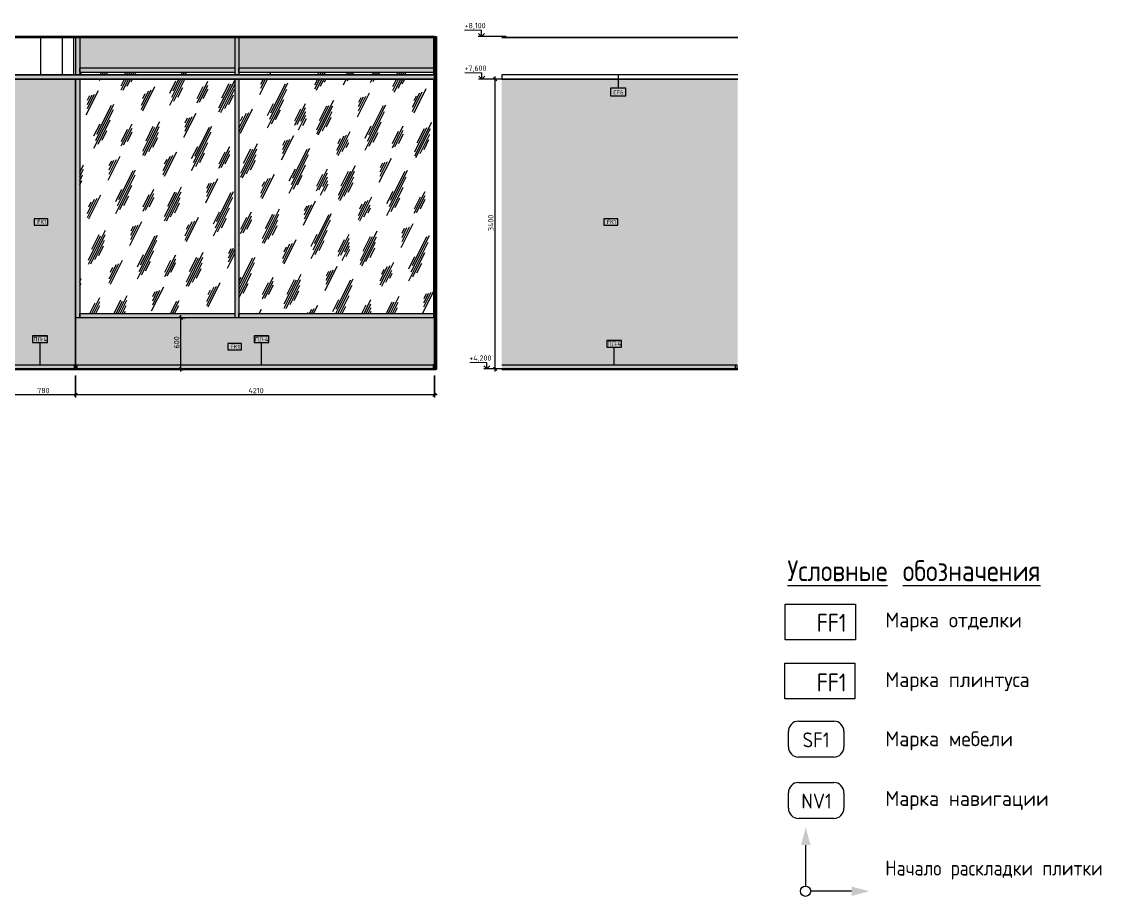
# Model space of a CAD drawing. Header units: millimetres. Extents: x 81971 to 140149, y -1987 to 13800.
# Drawn here: x 127475 to 140149, y -1987 to 8275 of the extents above; entities that cross this region are included whole.
import ezdxf

# ---------------------------------------------------------------- set-up
doc = ezdxf.new("R2010")
doc.units = ezdxf.units.MM
for name, color, linetype, lineweight in [('A-ANNO-DIMS', 7, 'Continuous', 9), ('A-ANNO-DIMS-25', 7, 'Continuous', 9), ('A-CLNG', 7, 'Continuous', 9), ('A-CLNG-IDEN', 7, 'Continuous', 9), ('A-DETL', 7, 'Continuous', 9), ('A-FLOR', 7, 'Continuous', 9), ('A-GENM', 7, 'Continuous', 9), ('A-GENM-IDEN', 7, 'Continuous', 9), ('A-GLAZ-CURT', 7, 'Continuous', 9), ('A-GLAZ-CWMG', 7, 'Continuous', 9), ('A-WALL', 7, 'Continuous', 9), ('A-WALL-IDEN', 7, 'Continuous', 9), ('A-WALL-PATT', 7, 'Continuous', 9), ('G-ANNO-DIMS', 7, 'Continuous', 9), ('G-ANNO-DIMS-1', 7, 'Continuous', 20), ('G-ANNO-TEXT', 7, 'Continuous', 9), ('I-WALL', 7, 'Continuous', 9)]:
    doc.layers.add(name, color=color, linetype=linetype, lineweight=lineweight)
for name, color, linetype, lineweight, true_color in [('A-CLNG-1', 7, 'Continuous', 9, 0x787878), ('A-CLNG-FNSH-1', 7, 'Continuous', 30, 0x3c3c3c), ('A-DETL-GENF-1', 1, 'Continuous', 9, 0xff0000), ('A-FLOR-1', 7, 'Continuous', 9, 0x787878), ('A-FLOR-FNSH-1', 7, 'Continuous', 30, 0x3c3c3c), ('A-WALL-4', 7, 'Continuous', 40, 0x3c3c3c), ('A-WALL-FNSH-3', 7, 'Continuous', 30, 0x3c3c3c), ('G-ANNO-TEXT-1', 7, 'Continuous', 9, 0x3c3c3c), ('G-ANNO-TEXT-2', 7, 'Continuous', 9, 0x008000), ('G-ANNO-TEXT-3', 1, 'Continuous', 9, 0xff0000), ('I-WALL-1', 7, 'Continuous', 9, 0x787878)]:
    doc.layers.add(name, color=color, linetype=linetype, lineweight=lineweight, true_color=true_color)
doc.styles.add('GOST Common_1', font='GOST_Common.ttf', dxfattribs={"width": 0.9, "height": 50})
doc.styles.add('GOST Common_2', font='GOST_Common.ttf', dxfattribs={"height": 50})
doc.styles.add('GOST Common_3', font='GOST_Common.ttf', dxfattribs={"height": 175})
doc.styles.add('GOST Common_4', font='GOST_Common.ttf', dxfattribs={"width": 0.9, "height": 210})
doc.styles.add('GOST Common_5', font='GOST_Common.ttf', dxfattribs={"width": 0.9, "height": 245})
doc.styles.add('GOST Common_6', font='GOST_Common.ttf', dxfattribs={"width": 0.9, "height": 175})
doc.styles.add('ISOCPEUR_1', font='isocpeur.ttf', dxfattribs={"width": 0.9, "height": 62.5})
doc.styles.add('ISOCPEUR_2', font='isocpeur.ttf', dxfattribs={"width": 0.9, "height": 175})
doc.dimstyles.new('ISO-2_5_0_9К_БОЛЬШОЙ_1', dxfattribs={"dimscale": 304.8, "dimtxt": 62.248823, "dimasz": 0.123031, "dimexe": 0.098425, "dimexo": 0.246063, "dimgap": 0, "dimtad": 1, "dimdec": 0, "dimrnd": 10, "dimzin": 0, "dimdsep": 46, "dimtxsty": 'ISOCPEUR_1', "dimblk1": 'OBLIQUE', "dimblk2": 'OBLIQUE', "dimsah": 1, "dimcen": 0.09, "dimdle": 0.098425, "dimazin": 0, "dimtfac": 1, "dimtdec": 4, "dimtix": 1, "dimtmove": 0, "dimatfit": 3, "dimfxl": 1, "dimtvp": 1, "dimtolj": 1, "dimtzin": 0, "dimarcsym": 2})
pattern_1 = [(63.435, (63.5, 31.75), (-255.5833, 766.7475), [317.5, -190.5, 317.5, -190.5, -403.903]), (63.435, (63.5, 31.75), (-255.5833, 766.7475), [-1016, 127, -276.903]), (63.435, (47.6, 47.6), (-255.5833, 766.7475), [254, -317.5, 190.5, -190.5, -467.403]), (63.435, (47.6, 47.6), (-255.5833, 766.7475), [-952.5, 222.25, -245.153]), (63.435, (47.6, 95.25), (-255.5833, 766.7475), [190.5, -381, 127, -190.5, -530.903]), (63.435, (47.6, 95.25), (-255.5833, 766.7475), [-889, 285.75, -245.153]), (63.435, (95.25, 47.6), (-255.5833, 766.7475), [190.5, -381, 158.75, -6404.653]), (63.435, (142.9, 95.25), (-255.5833, 766.7475), [95.25, -476.25, 63.5, -6499.903]), (63.435, (63.5, 174.6), (-255.5833, 766.7475), [63.5, -476.25, 63.5, -254, -562.653]), (63.435, (63.5, 174.6), (-255.5833, 766.7475), [-857.25, 158.75, -403.903]), (63.435, (349.25, 127), (-255.5833, 766.7475), [317.5, -476.25, 381, -251.503]), (63.435, (349.25, 79.4), (-255.5833, 766.7475), [444.5, -317.5, 476.25, -188.003]), (63.435, (381, 95.25), (-255.5833, 766.7475), [508, -254, 381, -276.903]), (63.435, (428.6, 142.9), (-255.5833, 766.7475), [317.5, -444.5, 254, -403.903]), (63.435, (381, 238.1), (-255.5833, 766.7475), [158.75, -635, 190.5, -435.653]), (63.435, (476.25, 190.5), (-255.5833, 766.7475), [127, -635, 127, -530.903])]

# ---------------------------------------------------------------- blocks, each defined once
blk = doc.blocks.new('Системная панель - Стекло - 40мм-23946635-Развертки 2_51-3')
at = {"layer": 'A-GLAZ-CURT'}
h = blk.add_hatch(dxfattribs=at)
h.set_pattern_fill('FP_22', color=256, style=0, pattern_type=2)
h.set_pattern_definition(pattern_1)
h.paths.add_polyline_path([(-87285, 4850), (-85000, 4850), (-85000, 7600), (-87285, 7600), (-87285, 6147)])
h.paths.add_polyline_path([(-87285, 7650), (-85000, 7650), (-85000, 7677), (-87285, 7677)])
blk = doc.blocks.new('Системная панель - Стекло - 40мм-23946636-Развертки 2_51-3')
at = {"layer": 'A-GLAZ-CURT'}
h = blk.add_hatch(dxfattribs=at)
h.set_pattern_fill('FP_22', color=256, style=0, pattern_type=2)
h.set_pattern_definition(pattern_1)
h.paths.add_polyline_path([(-88000, 4850), (-87335, 4850), (-87335, 7600), (-89154, 7600), (-89154, 4850), (-88004, 4850)])
h.paths.add_polyline_path([(-88000, 7650), (-87335, 7650), (-87335, 7677), (-89154, 7677), (-89154, 7650), (-88350, 7650)])
blk = doc.blocks.new('Системная панель - Сэндвич - 40мм-32817007-Развертки 2_51-3')
at = {"layer": 'A-GLAZ-CURT'}
blk.add_hatch(color=256, dxfattribs=at).paths.add_polyline_path([(-87285, 7727), (-85000, 7727), (-85000, 8090), (-87285, 8090)])
blk = doc.blocks.new('Системная панель - Сэндвич - 40мм-32817005-Развертки 2_51-3')
at = {"layer": 'A-GLAZ-CURT'}
blk.add_hatch(color=256, dxfattribs=at).paths.add_polyline_path([(-88000, 7727), (-87335, 7727), (-87335, 8090), (-89154, 8090), (-89154, 7727), (-88010, 7727)])
blk = doc.blocks.new('Прямоугольный импост - Импост структурный с накладкой - 190мм-23186047-Развертки 2_51-3')
at = {"layer": 'A-GLAZ-CWMG'}
blk.add_hatch(color=256, dxfattribs=at).paths.add_polyline_path([(-85000, 4800), (-85000, 4850), (-87285, 4850), (-87285, 4800)])
for p, q in [((-87285, 4800), (-87285, 4850)), ((-87285, 4850), (-85000, 4850)), ((-85000, 4850), (-85000, 4800))]:
    blk.add_line(p, q, dxfattribs=at)
blk = doc.blocks.new('Прямоугольный импост - Импост структурный с накладкой - 190мм-23186048-Развертки 2_51-3')
at = {"layer": 'A-GLAZ-CWMG'}
blk.add_hatch(color=256, dxfattribs=at).paths.add_polyline_path([(-87335, 4800), (-87335, 4850), (-88000, 4850), (-88000, 4800)])
for p, q in [((-88000, 4850), (-87335, 4850)), ((-87335, 4850), (-87335, 4800))]:
    blk.add_line(p, q, dxfattribs=at)
blk = doc.blocks.new('Прямоугольный импост - Импост структурный с накладкой - 190мм-23186049-Развертки 2_51-3')
at = {"layer": 'A-GLAZ-CWMG'}
blk.add_hatch(color=256, dxfattribs=at).paths.add_polyline_path([(-88350, 4800), (-88000, 4800), (-88000, 4850), (-89154, 4850), (-89154, 4800)])
for p, q in [((-89154, 4800), (-89154, 4850)), ((-89154, 4850), (-88000, 4850))]:
    blk.add_line(p, q, dxfattribs=at)
blk = doc.blocks.new('Прямоугольный импост - Импост структурный с накладкой - 190мм-23946639-Развертки 2_51-3')
at = {"layer": 'A-GLAZ-CWMG'}
h = blk.add_hatch(color=256, dxfattribs=at)
h.paths.add_polyline_path([(-89195, 4800), (-89154, 4800), (-89154, 7600), (-89202, 7600), (-89202, 4800)])
h.paths.add_polyline_path([(-89154, 7650), (-89154, 7702), (-89202, 7702), (-89202, 7650), (-89164, 7650)])
for p, q in [((-89154, 7702), (-89154, 7650)), ((-89154, 7600), (-89154, 4800))]:
    blk.add_line(p, q, dxfattribs=at)
blk = doc.blocks.new('Прямоугольный импост - Импост структурный с накладкой - 190мм-23946640-Развертки 2_51-3')
at = {"layer": 'A-GLAZ-CWMG'}
blk.add_hatch(color=256, dxfattribs=at).paths.add_polyline_path([(-89172, 7702), (-89154, 7702), (-89154, 8090), (-89202, 8090), (-89202, 7702)])
blk.add_line((-89154, 8090), (-89154, 7702), dxfattribs=at)
blk = doc.blocks.new('Прямоугольный импост - Импост структурный с накладкой - 190мм-23946641-Развертки 2_51-3')
at = {"layer": 'A-GLAZ-CWMG'}
h = blk.add_hatch(color=256, dxfattribs=at)
h.paths.add_polyline_path([(-84991, 4800), (-84991, 7600), (-85000, 7600), (-85000, 4800)])
h.paths.add_polyline_path([(-85000, 7650), (-84990, 7650), (-84990, 7702), (-85000, 7702), (-85000, 7687)])
for p, q in [((-85000, 7650), (-85000, 7702)), ((-85000, 4800), (-85000, 7600))]:
    blk.add_line(p, q, dxfattribs=at)
blk = doc.blocks.new('Прямоугольный импост - Импост структурный с накладкой - 190мм-23186050-Развертки 2_51-3')
at = {"layer": 'A-GLAZ-CWMG'}
blk.add_hatch(color=256, dxfattribs=at).paths.add_polyline_path([(-85000, 7677), (-85000, 7727), (-87285, 7727), (-87285, 7677)])
for p, q in [((-87285, 7677), (-87285, 7727)), ((-85000, 7727), (-87285, 7727)), ((-85000, 7677), (-87285, 7677)), ((-85000, 7727), (-85000, 7677))]:
    blk.add_line(p, q, dxfattribs=at)
blk = doc.blocks.new('Прямоугольный импост - Импост структурный с накладкой - 190мм-23186051-Развертки 2_51-3')
at = {"layer": 'A-GLAZ-CWMG'}
blk.add_hatch(color=256, dxfattribs=at).paths.add_polyline_path([(-88000, 7677), (-87335, 7677), (-87335, 7727), (-88000, 7727), (-88000, 7687)])
for p, q in [((-87335, 7727), (-88000, 7727)), ((-87335, 7677), (-88000, 7677)), ((-87335, 7727), (-87335, 7677))]:
    blk.add_line(p, q, dxfattribs=at)
blk = doc.blocks.new('Прямоугольный импост - Импост структурный с накладкой - 190мм-23186052-Развертки 2_51-3')
at = {"layer": 'A-GLAZ-CWMG'}
blk.add_hatch(color=256, dxfattribs=at).paths.add_polyline_path([(-88350, 7677), (-88000, 7677), (-88000, 7727), (-89154, 7727), (-89154, 7677)])
for p, q in [((-89154, 7677), (-89154, 7727)), ((-88000, 7727), (-89154, 7727)), ((-88000, 7677), (-89154, 7677))]:
    blk.add_line(p, q, dxfattribs=at)
blk = doc.blocks.new('Прямоугольный импост - Импост структурный с накладкой - 190мм-23946633-Развертки 2_51-3')
at = {"layer": 'A-GLAZ-CWMG'}
h = blk.add_hatch(color=256, dxfattribs=at)
h.paths.add_polyline_path([(-87335, 4800), (-87285, 4800), (-87285, 7600), (-87335, 7600), (-87335, 4840)])
h.paths.add_polyline_path([(-87325, 7650), (-87285, 7650), (-87285, 7702), (-87335, 7702), (-87335, 7650), (-87334, 7650)])
for p, q in [((-87335, 7702), (-87335, 7650)), ((-87285, 7702), (-87285, 7650)), ((-87335, 7600), (-87335, 4800)), ((-87285, 7600), (-87285, 4800))]:
    blk.add_line(p, q, dxfattribs=at)
blk = doc.blocks.new('Прямоугольный импост - Импост структурный с накладкой - 190мм-23946634-Развертки 2_51-3')
at = {"layer": 'A-GLAZ-CWMG'}
blk.add_hatch(color=256, dxfattribs=at).paths.add_polyline_path([(-87325, 7702), (-87285, 7702), (-87285, 8090), (-87335, 8090), (-87335, 7702)])
for p, q in [((-87335, 8090), (-87335, 7702)), ((-87285, 8090), (-87285, 7702))]:
    blk.add_line(p, q, dxfattribs=at)
blk = doc.blocks.new('Прямоугольный импост - Импост структурный с накладкой - 190мм-23946642-Развертки 2_51-3')
at = {"layer": 'A-GLAZ-CWMG'}
blk.add_hatch(color=256, dxfattribs=at).paths.add_polyline_path([(-85000, 7702), (-84990, 7702), (-84990, 8090), (-85000, 8090), (-85000, 7717)])
blk.add_line((-85000, 7702), (-85000, 8090), dxfattribs=at)
blk = doc.blocks.new('Плинтус - Плинтус светлый _сад_-32863631-Развертки 2_51-3')
at = {"layer": 'A-GENM'}
blk.add_hatch(color=256, dxfattribs=at).paths.add_polyline_path([(-89217, 4200), (-89217, 4250), (-89970, 4250), (-89970, 4200), (-89224, 4200)])
for p, q in [((-89985, 4200), (-89985, 4250)), ((-89985, 4250), (-89970, 4250)), ((-89970, 4250), (-89217, 4250)), ((-89970, 4250), (-89970, 4200)), ((-89217, 4250), (-89202, 4250)), ((-89217, 4200), (-89217, 4250)), ((-89202, 4250), (-89202, 4200))]:
    blk.add_line(p, q, dxfattribs=at)
blk = doc.blocks.new('Плинтус - Плинтус светлый _сад_-32863635-Развертки 2_51-3')
at = {"layer": 'A-GENM'}
for p, q in [((-84991, 4250), (-85006, 4250)), ((-85006, 4250), (-85006, 4200)), ((-85006, 4200), (-84991, 4200)), ((-84991, 4200), (-84991, 4250))]:
    blk.add_line(p, q, dxfattribs=at)
blk = doc.blocks.new('Плинтус - Плинтус светлый _сад_-32863634-Развертки 2_51-3')
at = {"layer": 'A-GENM'}
for p, q in [((-89202, 4200), (-89202, 4250)), ((-89202, 4250), (-89187, 4250)), ((-89187, 4250), (-89187, 4200))]:
    blk.add_line(p, q, dxfattribs=at)
blk = doc.blocks.new('Плинтус - Плинтус светлый _сад_-32863632-Развертки 2_51-3')
at = {"layer": 'A-GENM'}
blk.add_hatch(color=256, dxfattribs=at).paths.add_polyline_path([(-88350, 4200), (-85006, 4200), (-85006, 4250), (-89187, 4250), (-89187, 4200), (-88702, 4200)])
blk.add_line((-89187, 4250), (-85006, 4250), dxfattribs=at)
blk = doc.blocks.new('Плинтус - Плинтус светлый _сад_-32863635-Развертки 2_51-4')
at = {"layer": 'A-GENM'}
blk.add_hatch(color=256, dxfattribs=at).paths.add_polyline_path([(12407, 4200), (12407, 4202), (13364, 4202), (13364, 4250), (10621, 4250), (10621, 4200), (12351, 4200)])
blk.add_line((10621, 4250), (13364, 4250), dxfattribs=at)
blk = doc.blocks.new('Плинтус - Плинтус светлый _сад_-32863639-Развертки 2_51-4')
at = {"layer": 'A-GENM'}
for p, q in [((13364, 4250), (13379, 4250)), ((13364, 4202), (13364, 4250)), ((13379, 4250), (13379, 4202))]:
    blk.add_line(p, q, dxfattribs=at)
blk = doc.blocks.new('DIMBLOCK43-Развертки 2_51-3')
at = {"layer": 'A-ANNO-DIMS-25'}
for p, q in [((128110, 4125), (128110, 3867)), ((128110, 3897), (128110, 4120)), ((132322, 4125), (132322, 3867)), ((132322, 3897), (132322, 4120)), ((132352, 3897), (128110, 3897))]:
    blk.add_line(p, q, dxfattribs=at)
at = {"layer": 'A-ANNO-DIMS-25', "lineweight": 20}
for p, q in [((128110, 3897), (128091, 3878)), ((128110, 3897), (128129, 3915)), ((132322, 3897), (132303, 3878)), ((132322, 3897), (132341, 3915))]:
    blk.add_line(p, q, dxfattribs=at)
at = {"layer": 'A-ANNO-DIMS-25', "color": 0, "insert": (130139, 3978), "char_height": 62.5, "width": 183.87, "attachment_point": 1, "line_spacing_factor": 1.149209, "style": 'ISOCPEUR_1'}
blk.add_mtext('4210', dxfattribs=at)
blk = doc.blocks.new('_Oblique')
at = {"color": 0, "linetype": 'ByBlock', "lineweight": -2}
blk.add_line((-0.5, -0.5), (0.5, 0.5), dxfattribs=at)
blk = doc.blocks.new('DIMBLOCK44-Развертки 2_51-3')
at = {"layer": 'A-ANNO-DIMS-25'}
for p, q in [((127327, 4125), (127327, 3867)), ((127327, 3897), (127327, 4120)), ((128110, 4125), (128110, 3867)), ((128110, 3897), (128110, 4120)), ((128110, 3897), (127327, 3897))]:
    blk.add_line(p, q, dxfattribs=at)
at = {"layer": 'A-ANNO-DIMS-25', "lineweight": 20}
for p, q in [((127327, 3897), (127308, 3878)), ((127327, 3897), (127346, 3915)), ((128110, 3897), (128091, 3878)), ((128110, 3897), (128129, 3915))]:
    blk.add_line(p, q, dxfattribs=at)
at = {"layer": 'A-ANNO-DIMS-25', "color": 0, "insert": (127659, 3978), "char_height": 62.5, "width": 142.21, "attachment_point": 1, "line_spacing_factor": 1.149209, "style": 'ISOCPEUR_1'}
blk.add_mtext('780', dxfattribs=at)
blk = doc.blocks.new('DIMBLOCK52-Развертки 2_51-3')
at = {"layer": 'A-ANNO-DIMS-25', "lineweight": 20}
for p, q in [((129345, 4800), (129327, 4819)), ((129345, 4800), (129364, 4781)), ((129345, 4200), (129327, 4219)), ((129345, 4200), (129364, 4181))]:
    blk.add_line(p, q, dxfattribs=at)
at = {"layer": 'A-ANNO-DIMS-25'}
for p, q in [((129345, 4170), (129345, 4830)), ((129394, 4800), (129315, 4800)), ((129345, 4800), (129394, 4800)), ((129394, 4200), (129315, 4200)), ((129345, 4200), (129394, 4200))]:
    blk.add_line(p, q, dxfattribs=at)
at = {"layer": 'A-ANNO-DIMS-25', "color": 0, "insert": (129264, 4441), "char_height": 62.5, "width": 142.21, "attachment_point": 1, "rotation": 90, "line_spacing_factor": 1.149209, "style": 'ISOCPEUR_1'}
blk.add_mtext('600', dxfattribs=at)
blk = doc.blocks.new('Mark Reiling - Mark Reiling-26174330-Развертки 2_51-3')
at = {"layer": 'A-GENM-IDEN'}
for p, q in [((-98053, 4588), (-98053, 4509)), ((-98053, 4588), (-97879, 4588)), ((-97879, 4588), (-98053, 4588)), ((-98053, 4588), (-98053, 4509)), ((-97879, 4509), (-97879, 4588)), ((-97879, 4509), (-97879, 4588)), ((-98053, 4509), (-97879, 4509)), ((-98053, 4509), (-97879, 4509))]:
    blk.add_line(p, q, dxfattribs=at)
blk = doc.blocks.new('М_стена_0001 - Типоразмер_без рамки-25382661-Развертки 2_51-3')
at = {"layer": 'A-WALL-IDEN'}
for p, q in [((-95261, 5963), (-95424, 5963)), ((-95424, 5963), (-95424, 5888)), ((-95261, 5888), (-95261, 5963)), ((-95424, 5888), (-95261, 5888))]:
    blk.add_line(p, q, dxfattribs=at)
blk = doc.blocks.new('Высотные отметки - Стрелка_Верх-17668718-Развертки 2_51-4')
at = {"layer": 'G-ANNO-DIMS'}
for p, q in [((10386, 7675), (10186, 7675)), ((10386, 7600), (10386, 7675)), ((10424, 7600), (10349, 7600))]:
    blk.add_line(p, q, dxfattribs=at)
at = {"layer": 'G-ANNO-DIMS-1'}
for q in [(10350, 7635), (10421, 7635)]:
    blk.add_line((10386, 7600), q, dxfattribs=at)
blk = doc.blocks.new('М_стена_0001 - Типоразмер_без рамки-25382661-Развертки 2_51-4')
at = {"layer": 'A-WALL-IDEN'}
for p, q in [((11981, 5963), (11818, 5963)), ((11818, 5963), (11818, 5888)), ((11981, 5888), (11981, 5963)), ((11818, 5888), (11981, 5888))]:
    blk.add_line(p, q, dxfattribs=at)
blk = doc.blocks.new('Mark Reiling - Mark Reiling-26174330-Развертки 2_51-4')
at = {"layer": 'A-GENM-IDEN'}
for p, q in [((11852, 4535), (11852, 4456)), ((11852, 4535), (12025, 4535)), ((12025, 4535), (11852, 4535)), ((11852, 4535), (11852, 4456)), ((11852, 4456), (12025, 4456)), ((11852, 4456), (12025, 4456)), ((12025, 4456), (12025, 4535)), ((12025, 4456), (12025, 4535))]:
    blk.add_line(p, q, dxfattribs=at)
blk = doc.blocks.new('М_потолков - Марка_ Имя типа-25382930-Развертки 2_51-4')
at = {"layer": 'A-CLNG-IDEN'}
for p, q in [((12076, 7493), (11895, 7493)), ((11895, 7493), (11895, 7403)), ((12076, 7403), (12076, 7493)), ((11895, 7403), (12076, 7403))]:
    blk.add_line(p, q, dxfattribs=at)
blk = doc.blocks.new('DIMBLOCK55-Развертки 2_51-4')
at = {"layer": 'A-ANNO-DIMS-25', "lineweight": 20}
for p, q in [((133033, 7600), (133014, 7619)), ((133033, 7600), (133052, 7581)), ((133033, 4200), (133014, 4219)), ((133033, 4200), (133052, 4181))]:
    blk.add_line(p, q, dxfattribs=at)
at = {"layer": 'A-ANNO-DIMS-25'}
for p, q in [((133033, 4170), (133033, 7630)), ((133037, 7600), (133003, 7600)), ((133033, 7600), (133037, 7600)), ((133081, 4200), (133003, 4200)), ((133033, 4200), (133037, 4200))]:
    blk.add_line(p, q, dxfattribs=at)
at = {"layer": 'A-ANNO-DIMS-25', "color": 0, "insert": (132951, 5818), "char_height": 62.5, "width": 196.8, "attachment_point": 1, "rotation": 90, "line_spacing_factor": 1.149209, "style": 'ISOCPEUR_1'}
blk.add_mtext('3400', dxfattribs=at)

msp = doc.modelspace()

# ---------------------------------------------------------------- hatches: boundary and pattern name
at = {"layer": 'A-CLNG-1'}
for points in [[(130017, 8090), (132322, 8090), (132322, 8100), (118832, 8100), (118832, 8090), (129987, 8090)], [(133111.6, 8090), (135880.6, 8090), (135880.6, 8098.5), (133111.6, 8098.5)], [(125581.8, 7600), (132321, 7600), (132321, 7650), (118833, 7650), (118833, 7600), (123891.6, 7600)]]:
    msp.add_hatch(color=256, dxfattribs=at).paths.add_polyline_path(points)
at = {"layer": 'A-DETL-GENF-1'}
for points in [[(136623.6, -1383.9), (136734.2, -1383.9), (136678.9, -1177.4)], [(137217.1, -1982.5), (137423.6, -1927.2), (137217.1, -1871.9)]]:
    msp.add_hatch(color=256, dxfattribs=at).paths.add_polyline_path(points)
at = {"layer": 'A-FLOR'}
for points in [[(134992.6, 4200), (134992.6, 4202), (134898.2, 4202), (134898.2, 4200), (134988.2, 4200)], [(135855, 4200), (135880.6, 4200.1), (135880.6, 4202), (135093, 4202), (135093, 4200), (135188.3, 4200)]]:
    msp.add_hatch(color=256, dxfattribs=at).paths.add_polyline_path(points)
at = {"layer": 'A-FLOR-1'}
msp.add_hatch(color=256, dxfattribs=at).paths.add_polyline_path([(135093, 4200), (135093, 4202), (134992.6, 4202), (134992.6, 4200)])
at = {"layer": 'A-WALL-PATT'}
for points in [[(135871.1, 4202), (135880.6, 4202), (135880.6, 7600), (133112, 7600), (133112, 7650), (133111.6, 7650), (133111.6, 4250), (135870, 4250), (135870, 4202)], [(123852, 4250), (123852, 6300), (124802, 6300), (124802, 4250), (125927, 4250), (125927, 6300), (127327, 6300), (127327, 4250), (128109.5, 4250), (128109.5, 7600), (119914, 7600), (119914, 4250), (123837, 4250)], [(132321, 4250), (132321, 4800), (128110, 4800), (128110, 4250), (132306, 4250)]]:
    msp.add_hatch(color=256, dxfattribs=at).paths.add_polyline_path(points)
at = {"layer": 'I-WALL-1'}
h = msp.add_hatch(dxfattribs=at)
h.set_pattern_fill('FP_23', color=256, style=0, pattern_type=2)
h.set_pattern_definition([(45, (217312.032, 0), (-14.25598, 14.25598), []), (45, (217326.288, 0), (-14.25598, 14.25598), [25.202, -5.04, 0.8382, -4.202])])
h.paths.add_polyline_path([(132342, 4195), (132342.4, 4195), (132342.4, 8100), (132342, 8100), (132342, 4796.8)])

# ---------------------------------------------------------------- linework, layer by layer
at = {"layer": 'A-CLNG'}
for p, q in [((135880.6, 7650), (133112, 7650)), ((133112, 7650), (133112, 7601))]:
    msp.add_line(p, q, dxfattribs=at)
at = {"layer": 'A-CLNG-FNSH-1'}
for p, q in [((132322, 8100), (118832, 8100)), ((118832, 8090), (132322, 8090)), ((132322, 8090), (132322, 8100)), ((133111.6, 8090), (135880.6, 8090)), ((132321, 7650), (118833, 7650)), ((132321, 7600), (132321, 7650)), ((132321, 7601), (118833, 7601)), ((118833, 7600), (132321, 7600)), ((135880.6, 7601), (133112, 7601)), ((133112, 7601), (133112, 7600)), ((133112, 7600), (135880.6, 7600))]:
    msp.add_line(p, q, dxfattribs=at)
at = {"layer": 'A-CLNG-IDEN'}
msp.add_line((134476.4, 7659.2), (134476.4, 7492.5), dxfattribs=at)
at = {"layer": 'A-DETL'}
for p, q in [((136434.8, 750.1), (137254.8, 750.1)), ((136434.8, 330.1), (136434.8, 750.1)), ((137254.8, 750.1), (137254.8, 330.1)), ((137254.8, 330.1), (136434.8, 330.1)), ((136594.8, 68.3), (137007.3, 68.3)), ((136474.8, -233.3), (136474.8, -51.7)), ((137127.3, -51.7), (137127.3, -233.3)), ((137007.3, -353.3), (136594.8, -353.3)), ((136594.8, -651.3), (137007.3, -651.3)), ((136474.8, -953), (136474.8, -771.3)), ((137127.3, -771.3), (137127.3, -953)), ((137007.3, -1073), (136594.8, -1073)), ((136677.1, -1387.2), (136677.1, -1867.2)), ((137217.1, -1927.2), (136737.1, -1927.2))]:
    msp.add_line(p, q, dxfattribs=at)
msp.add_circle((136677.1, -1927.2), 60, dxfattribs=at)
for centre, start, end in [((136594.8, -51.7), 90, 180), ((137007.3, -51.7), 0, 90), ((136594.8, -233.3), 180, 270), ((137007.3, -233.3), 270, 0), ((136594.8, -771.3), 90, 180), ((137007.3, -771.3), 0, 90), ((136594.8, -953), 180, 270), ((137007.3, -953), 270, 0)]:
    msp.add_arc(centre, 120, start, end, dxfattribs=at)
at = {"layer": 'A-FLOR'}
for p, q in [((118821.1, 8100), (132342, 8100)), ((134898.1, 4202), (134898.1, 4200)), ((134898.2, 4202), (134992.6, 4202)), ((135093, 4202), (135880.6, 4202))]:
    msp.add_line(p, q, dxfattribs=at)
at = {"layer": 'A-FLOR-FNSH-1'}
for p, q in [((132342, 4200), (118821.1, 4200)), ((118821.1, 4195), (132342, 4195)), ((135880.6, 4200), (133111.6, 4200)), ((133111.6, 4195), (135880.6, 4195)), ((135093, 4202), (134992.6, 4202)), ((134992.6, 4202), (134992.6, 4200)), ((135093, 4200), (135093, 4202))]:
    msp.add_line(p, q, dxfattribs=at)
at = {"layer": 'A-GENM-IDEN'}
for p, q in [((127691.8, 4254.6), (127691.8, 4507.9)), ((130291.5, 4246.2), (130291.5, 4507.9)), ((134429.8, 4255.4), (134429.8, 4455.4))]:
    msp.add_line(p, q, dxfattribs=at)
at = {"layer": 'A-WALL'}
for p, q in [((128110, 8090), (128110, 7650)), ((132342.4, 8100), (132342, 8100)), ((128110, 7600), (128110, 4250))]:
    msp.add_line(p, q, dxfattribs=at)
at = {"layer": 'A-WALL-4'}
msp.add_line((132342, 8100), (132342, 4194.5), dxfattribs=at)
at = {"layer": 'A-WALL-FNSH-3'}
for p, q in [((132322, 7650), (132321, 7650)), ((132322, 4200), (132322, 7650)), ((132321, 7600), (132321, 4200))]:
    msp.add_line(p, q, dxfattribs=at)
at = {"layer": 'G-ANNO-DIMS'}
for p, q in [((133162.7, 8100), (132872.8, 8100)), ((133246.2, 7600), (132876.8, 7600)), ((133349.3, 4200), (132937.1, 4200))]:
    msp.add_line(p, q, dxfattribs=at)
at = {"layer": 'G-ANNO-TEXT-1', "flags": 128}
msp.add_lwpolyline([(136436.3, 1441.6), (137263.4, 1441.6), (137263.4, 1024.4), (136436.3, 1024.4)], close=True, dxfattribs=at)
at = {"layer": 'I-WALL'}
for p, q in [((127702, 7650), (127702, 8090)), ((127952, 8090), (127952, 7650)), ((128088.5, 7650), (128088.5, 8090)), ((132322, 8100.3), (132322, 7650)), ((132342, 8100), (132342, 8100.3)), ((133112, 7650), (133111.6, 7650)), ((128109.5, 4250), (128109.5, 7600)), ((132321, 4800), (128110, 4800))]:
    msp.add_line(p, q, dxfattribs=at)

# ---------------------------------------------------------------- block references
at = {"layer": 'A-CLNG-IDEN'}
msp.add_blockref('М_потолков - Марка_ Имя типа-25382930-Развертки 2_51-4', (122491, 0), dxfattribs=at)
at = {"layer": 'A-GENM'}
for name, p in [('Плинтус - Плинтус светлый _сад_-32863631-Развертки 2_51-3', (217312, 0)), ('Плинтус - Плинтус светлый _сад_-32863634-Развертки 2_51-3', (217312, 0)), ('Плинтус - Плинтус светлый _сад_-32863632-Развертки 2_51-3', (217312, 0)), ('Плинтус - Плинтус светлый _сад_-32863635-Развертки 2_51-3', (217312, 0)), ('Плинтус - Плинтус светлый _сад_-32863635-Развертки 2_51-4', (122491, 0)), ('Плинтус - Плинтус светлый _сад_-32863639-Развертки 2_51-4', (122491, 0))]:
    msp.add_blockref(name, p, dxfattribs=at)
at = {"layer": 'A-GENM-IDEN'}
for name, p in [('Mark Reiling - Mark Reiling-26174330-Развертки 2_51-3', (225657.7, 0)), ('Mark Reiling - Mark Reiling-26174330-Развертки 2_51-3', (228257.4, 0)), ('Mark Reiling - Mark Reiling-26174330-Развертки 2_51-4', (122491, 0))]:
    msp.add_blockref(name, p, dxfattribs=at)
at = {"layer": 'A-GLAZ-CURT'}
for name in ['Системная панель - Сэндвич - 40мм-32817005-Развертки 2_51-3', 'Системная панель - Сэндвич - 40мм-32817007-Развертки 2_51-3', 'Системная панель - Стекло - 40мм-23946636-Развертки 2_51-3', 'Системная панель - Стекло - 40мм-23946635-Развертки 2_51-3']:
    msp.add_blockref(name, (217312, 0), dxfattribs=at)
at = {"layer": 'A-GLAZ-CWMG'}
for name in ['Прямоугольный импост - Импост структурный с накладкой - 190мм-23946640-Развертки 2_51-3', 'Прямоугольный импост - Импост структурный с накладкой - 190мм-23946634-Развертки 2_51-3', 'Прямоугольный импост - Импост структурный с накладкой - 190мм-23946642-Развертки 2_51-3', 'Прямоугольный импост - Импост структурный с накладкой - 190мм-23946639-Развертки 2_51-3', 'Прямоугольный импост - Импост структурный с накладкой - 190мм-23186052-Развертки 2_51-3', 'Прямоугольный импост - Импост структурный с накладкой - 190мм-23186051-Развертки 2_51-3', 'Прямоугольный импост - Импост структурный с накладкой - 190мм-23946633-Развертки 2_51-3', 'Прямоугольный импост - Импост структурный с накладкой - 190мм-23186050-Развертки 2_51-3', 'Прямоугольный импост - Импост структурный с накладкой - 190мм-23946641-Развертки 2_51-3', 'Прямоугольный импост - Импост структурный с накладкой - 190мм-23186049-Развертки 2_51-3', 'Прямоугольный импост - Импост структурный с накладкой - 190мм-23186048-Развертки 2_51-3', 'Прямоугольный импост - Импост структурный с накладкой - 190мм-23186047-Развертки 2_51-3']:
    msp.add_blockref(name, (217312, 0), dxfattribs=at)
at = {"layer": 'A-WALL-IDEN'}
for name, p in [('М_стена_0001 - Типоразмер_без рамки-25382661-Развертки 2_51-3', (223046.2, 0)), ('М_стена_0001 - Типоразмер_без рамки-25382661-Развертки 2_51-4', (122491, 0)), ('М_стена_0001 - Типоразмер_без рамки-25382661-Развертки 2_51-3', (225318.3, -1462.7))]:
    msp.add_blockref(name, p, dxfattribs=at)
at = {"layer": 'G-ANNO-DIMS'}
for p in [(122487, 500), (122491, 0), (122551.4, -3400)]:
    msp.add_blockref('Высотные отметки - Стрелка_Верх-17668718-Развертки 2_51-4', p, dxfattribs=at)

# ---------------------------------------------------------------- texts
at = {"layer": 'A-CLNG-IDEN', "insert": (134420, 7470.4), "char_height": 50, "width": 132.278, "attachment_point": 1, "style": 'GOST Common_2'}
msp.add_mtext('CF6', dxfattribs=at)
at = {"layer": 'A-GENM-IDEN', "char_height": 50, "attachment_point": 1, "style": 'GOST Common_2'}
for s, insert, width in [('ПЛ', (127613.3, 4572.8), 98.207), ('-4', (127694.3, 4572.8), 94.198), ('ПЛ', (130213, 4572.8), 98.207), ('-4', (130294, 4572.8), 94.198), ('ПЛ', (134351.3, 4520.3), 98.207), ('-4', (134432.3, 4520.3), 94.198)]:
    msp.add_mtext(s, dxfattribs=dict(at, insert=insert, width=width))
at = {"layer": 'A-WALL-IDEN', "char_height": 50, "width": 111.835, "attachment_point": 1, "style": 'GOST Common_1'}
for insert in [(127658.9, 5949.5), (134345.5, 5949.5), (129930.9, 4486.8)]:
    msp.add_mtext('FK1', dxfattribs=dict(at, insert=insert))
at = {"layer": 'G-ANNO-TEXT', "attachment_point": 1}
for s, insert, char_height, width, style in [('\\LУсловные', (136464.3, 1955.6), 245, 1550.544, 'GOST Common_5'), ('\\L\\fGOST Common|b0|i0|c204|p34|;\\W.9;\\L ', (137743.6, 1955.6), 245, 90.911, 'GOST Common_5'), ('\\Lобозначения', (137818.6, 1955.6), 245, 2111.164, 'GOST Common_5'), ('Начало', (137613, -1567.6), 175, 863.658, 'GOST Common_6'), ('\\fGOST Common|b0|i0|c204|p34|;\\W.9; ', (138325.6, -1567.6), 175, 65.658, 'GOST Common_6'), ('раскладки', (138379.8, -1567.6), 175, 1237.405, 'GOST Common_6'), ('\\fGOST Common|b0|i0|c204|p34|;\\W.9; ', (139400.7, -1567.6), 175, 65.658, 'GOST Common_6'), ('плитки', (139454.9, -1567.6), 175, 853.557, 'GOST Common_6')]:
    msp.add_mtext(s, dxfattribs=dict(at, insert=insert, char_height=char_height, width=width, style=style))
at = {"layer": 'G-ANNO-TEXT-1', "attachment_point": 1}
for s, insert, char_height, width, style in [('   FF1   ', (136464.3, 1327.3), 210, 929.316, 'GOST Common_4'), ('Марка', (137613, 1343.2), 175, 830.548, 'GOST Common_3'), ('\\fGOST Common|b0|i0|c204|p34|; ', (138298.3, 1343.2), 175, 72.954, 'GOST Common_3'), ('отделки', (138358.5, 1343.2), 175, 1099.915, 'GOST Common_3'), ('Марка', (137613, 643.2), 175, 830.548, 'GOST Common_3'), ('\\fGOST Common|b0|i0|c204|p34|; ', (138298.3, 643.2), 175, 72.954, 'GOST Common_3'), ('плинтуса', (138358.5, 643.2), 175, 1245.822, 'GOST Common_3'), ('Марка', (137613, -50.9), 175, 830.548, 'GOST Common_3'), ('\\fGOST Common|b0|i0|c204|p34|; ', (138298.3, -50.9), 175, 72.954, 'GOST Common_3'), ('мебели', (138358.5, -50.9), 175, 925.949, 'GOST Common_3'), ('Марка', (137613, -750.9), 175, 830.548, 'GOST Common_3'), ('\\fGOST Common|b0|i0|c204|p34|; ', (138298.3, -750.9), 175, 72.954, 'GOST Common_3'), ('навигации', (138358.5, -750.9), 175, 1414.177, 'GOST Common_3')]:
    msp.add_mtext(s, dxfattribs=dict(at, insert=insert, char_height=char_height, width=width, style=style))
at = {"layer": 'G-ANNO-TEXT-2', "char_height": 175, "attachment_point": 1, "style": 'ISOCPEUR_2'}
for s, insert, width in [('SF1', (136641.7, -63.7), 383.848), ('NV1', (136627.8, -782), 419.202)]:
    msp.add_mtext(s, dxfattribs=dict(at, insert=insert, width=width))
at = {"layer": 'G-ANNO-TEXT-3', "insert": (136464.3, 627.3), "char_height": 210, "width": 929.316, "attachment_point": 1, "style": 'GOST Common_4'}
msp.add_mtext('   FF1   ', dxfattribs=at)

# ---------------------------------------------------------------- dimensions: what is measured, and where the dimension line sits
at = {"layer": 'A-ANNO-DIMS'}
dim = msp.add_linear_dim(base=(129345.5, 4800), p1=(129319, 4200), p2=(129319, 4800), angle=90, dimstyle='ISO-2_5_0_9К_БОЛЬШОЙ_1', override={"dimpost": '<>', "dimfxl": 600}, dxfattribs=at)
dim.commit()
dim.dimension.update_dxf_attribs({"geometry": 'DIMBLOCK52-Развертки 2_51-3', "text_midpoint": (129314.2, 4500)})
for base, p1, p2, override, picture, middle in [((127327, 3896.7), (128109.9, 4200), (127327, 4200), {"dimpost": '<>', "dimfxl": 782.874379}, 'DIMBLOCK44-Развертки 2_51-3', (127718.5, 3928)), ((128109.9, 3896.7), (132322, 4200), (128109.9, 4200), {"dimpost": '<>', "dimfxl": 4212.12564}, 'DIMBLOCK43-Развертки 2_51-3', (130216, 3928))]:
    dim = msp.add_linear_dim(base=base, p1=p1, p2=p2, dimstyle='ISO-2_5_0_9К_БОЛЬШОЙ_1', override=override, dxfattribs=at)
    dim.commit()
    dim.dimension.update_dxf_attribs({"geometry": picture, "text_midpoint": middle})

# ---------------------------------------------------------------- next in the draw order: texts
at = {"layer": 'G-ANNO-DIMS', "char_height": 62.5, "attachment_point": 1, "line_spacing_factor": 1.149209, "style": 'ISOCPEUR_1', "bg_fill": 3, "box_fill_scale": 1.25, "bg_fill_color": 256, "bg_fill_true_color": 13158600, "bg_fill_transparency": 0}
for s, insert, width in [('+8,100', (132674.5, 8259.2), 242.008), ('+7,600', (132673.2, 7759.2), 254.705), ('+4,200', (132730.7, 4359.2), 261.428)]:
    msp.add_mtext(s, dxfattribs=dict(at, insert=insert, width=width))

# ---------------------------------------------------------------- next in the draw order: dimensions: what is measured, and where the dimension line sits
at = {"layer": 'A-ANNO-DIMS'}
dim = msp.add_linear_dim(base=(133032.9, 7600), p1=(133006.4, 4200), p2=(133112, 7600), angle=90, dimstyle='ISO-2_5_0_9К_БОЛЬШОЙ_1', override={"dimpost": '<>', "dimfxl": 3401.641263}, dxfattribs=at)
dim.commit()
dim.dimension.update_dxf_attribs({"geometry": 'DIMBLOCK55-Развертки 2_51-4', "text_midpoint": (133001.7, 5900)})

doc.saveas('drawing.dxf')
